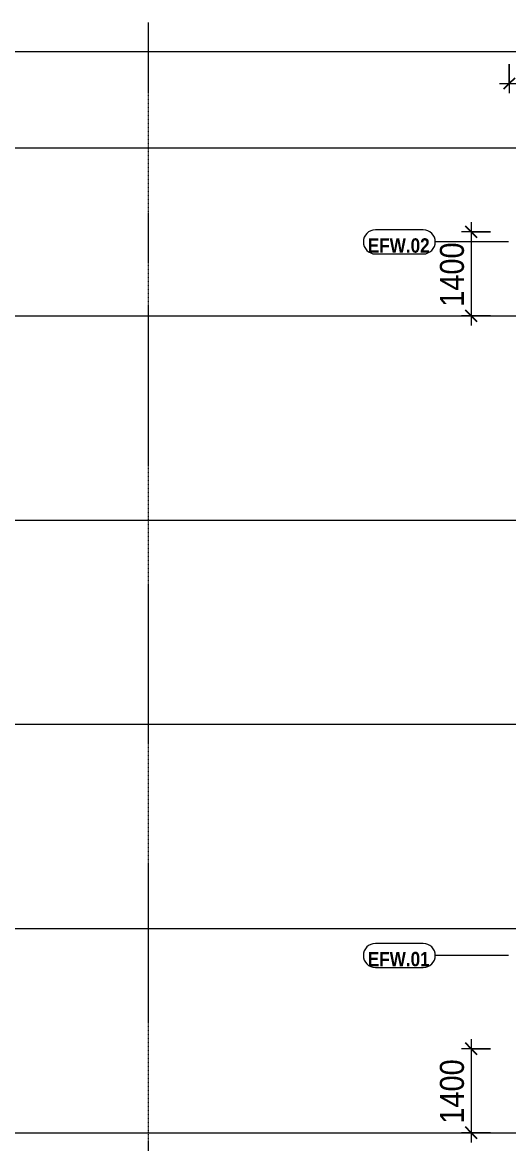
# Model space of a CAD drawing. Header units: millimetres. Extents: x 25061 to 259291, y -8723 to 35400.
# Drawn here: x 97853 to 105942, y 15620 to 34286 of the extents above; entities that cross this region are included whole.
import ezdxf

# ---------------------------------------------------------------- set-up
doc = ezdxf.new("R2010")
doc.units = ezdxf.units.MM
doc.linetypes.add('Centre', pattern=[31.75, 6.35, -4.7625, 15.875, -4.7625])
doc.linetypes.add('Grid Line', pattern=[22.225, 12.7, -3.175, 3.175, -3.175])
for name, color, linetype, lineweight in [('A-ANNO-DIMS', 211, 'Continuous', 9), ('A-ANNO-DIMS-160', 211, 'Continuous', 9), ('A-FLOR-LEVL-2', 51, 'Centre', 9), ('A-WALL-IDEN', 211, 'Continuous', 9), ('S-GRID-1', 1, 'Grid Line', 9)]:
    doc.layers.add(name, color=color, linetype=linetype, lineweight=lineweight)
doc.styles.add('Arial_B', font='arialbd.ttf', dxfattribs={"width": 0.85, "height": 240})
doc.styles.add('UTM Avo', font='', dxfattribs={"width": 0.9, "height": 400})
doc.styles.get('UTM Avo').set_extended_font_data('UTM Avo')
doc.dimstyles.new('1_Dim_chi_tiet_2_5', dxfattribs={"dimscale": 304.8, "dimtxt": 399.720379, "dimasz": 0.629921, "dimexe": 0.524934, "dimexo": 0.0625, "dimgap": 0.052493, "dimtad": 1, "dimdec": 0, "dimrnd": 5, "dimzin": 0, "dimdsep": 46, "dimtxsty": 'UTM Avo', "dimblk1": 'OBLIQUE', "dimblk2": 'OBLIQUE', "dimsah": 1, "dimcen": 0.09, "dimdle": 0.524934, "dimazin": 0, "dimtfac": 1, "dimtdec": 4, "dimtix": 1, "dimtmove": 0, "dimatfit": 3, "dimfxl": 1.049869, "dimfxlon": 1, "dimtvp": 1, "dimtolj": 1, "dimtzin": 0, "dimarcsym": 2})

# ---------------------------------------------------------------- blocks, each defined once
blk = doc.blocks.new('DIMBLOCK46-TKCS_MẶT CẮT 1')
at = {"layer": 'A-ANNO-DIMS-160'}
for p, q in [((105953, 33590), (105953, 33110)), ((105953, 33270), (105953, 33590)), ((114153, 33590), (114153, 33110)), ((114153, 33270), (114153, 33590)), ((105793, 33270), (114153, 33270))]:
    blk.add_line(p, q, dxfattribs=at)
at = {"layer": 'A-ANNO-DIMS-160', "lineweight": 25}
for p, q in [((105953, 33270), (105857, 33174)), ((105953, 33270), (106049, 33366)), ((114153, 33270), (114057, 33174)), ((114153, 33270), (114249, 33366))]:
    blk.add_line(p, q, dxfattribs=at)
at = {"layer": 'A-ANNO-DIMS-160', "color": 0, "insert": (109505, 33790), "char_height": 400, "width": 1314.64, "attachment_point": 1, "line_spacing_factor": 1.110334, "style": 'UTM Avo'}
blk.add_mtext('8200', dxfattribs=at)
blk = doc.blocks.new('_Oblique')
at = {"color": 0, "linetype": 'ByBlock', "lineweight": -2}
blk.add_line((-0.5, -0.5), (0.5, 0.5), dxfattribs=at)
blk = doc.blocks.new('DIMBLOCK61-TKCS_MẶT CẮT 1')
at = {"layer": 'A-ANNO-DIMS-160'}
for p, q in [((105319, 17360), (105319, 15640)), ((105639, 17200), (105159, 17200)), ((105319, 17200), (105639, 17200)), ((105639, 15800), (105159, 15800)), ((105319, 15800), (105639, 15800))]:
    blk.add_line(p, q, dxfattribs=at)
at = {"layer": 'A-ANNO-DIMS-160', "lineweight": 25}
for p, q in [((105319, 17200), (105223, 17296)), ((105319, 17200), (105415, 17104)), ((105319, 15800), (105223, 15896)), ((105319, 15800), (105415, 15704))]:
    blk.add_line(p, q, dxfattribs=at)
at = {"layer": 'A-ANNO-DIMS-160', "color": 0, "insert": (104799, 15952), "char_height": 400, "width": 1314.64, "attachment_point": 1, "rotation": 90, "line_spacing_factor": 1.110334, "style": 'UTM Avo'}
blk.add_mtext('1400', dxfattribs=at)
blk = doc.blocks.new('DIMBLOCK62-TKCS_MẶT CẮT 1')
at = {"layer": 'A-ANNO-DIMS-160'}
for p, q in [((105639, 30800), (105159, 30800)), ((105319, 30960), (105319, 29240)), ((105319, 30800), (105639, 30800)), ((105639, 29400), (105159, 29400)), ((105319, 29400), (105639, 29400))]:
    blk.add_line(p, q, dxfattribs=at)
at = {"layer": 'A-ANNO-DIMS-160', "lineweight": 25}
for p, q in [((105319, 30800), (105223, 30896)), ((105319, 30800), (105415, 30704)), ((105319, 29400), (105223, 29496)), ((105319, 29400), (105415, 29304))]:
    blk.add_line(p, q, dxfattribs=at)
at = {"layer": 'A-ANNO-DIMS-160', "color": 0, "insert": (104799, 29552), "char_height": 400, "width": 1314.64, "attachment_point": 1, "rotation": 90, "line_spacing_factor": 1.110334, "style": 'UTM Avo'}
blk.add_mtext('1400', dxfattribs=at)
blk = doc.blocks.new('CTL_WALL TAG NO MARK - 10-2062273-TKCS_MẶT CẮT 1')
at = {"layer": 'A-WALL-IDEN'}
for p, q in [((32371, 30015), (31574, 30015)), ((31574, 29615), (32371, 29615))]:
    blk.add_line(p, q, dxfattribs=at)
for centre, start, end in [((31574, 29815), 90, 270), ((32371, 29815), 270, 90)]:
    blk.add_arc(centre, 200, start, end, dxfattribs=at)

msp = doc.modelspace()

# ---------------------------------------------------------------- linework, layer by layer
at = {"layer": 'A-FLOR-LEVL-2'}
for p, q in [((25061.1, 33800), (134152.6, 33800)), ((25061.1, 32200), (134152.6, 32200)), ((25061.1, 29400), (134152.6, 29400)), ((25061.1, 26000), (134152.6, 26000)), ((25061.1, 22600), (134152.6, 22600)), ((25061.1, 19200), (134152.6, 19200)), ((25061.1, 15800), (134152.6, 15800))]:
    msp.add_line(p, q, dxfattribs=at)
at = {"layer": 'A-WALL-IDEN'}
for p, q in [((105940.4, 30631.8), (104722.4, 30631.8)), ((105940.2, 18751.9), (104722.4, 18751.9))]:
    msp.add_line(p, q, dxfattribs=at)
at = {"layer": 'S-GRID-1'}
for p, q in [((99952.6, 30285.9), (99952.6, 34285.9)), ((99952.6, -3283.1), (99952.6, 30285.9))]:
    msp.add_line(p, q, dxfattribs=at)

# ---------------------------------------------------------------- block references
at = {"layer": 'A-WALL-IDEN'}
for p in [(72151.1, 816.7), (72151.1, -11063.2)]:
    msp.add_blockref('CTL_WALL TAG NO MARK - 10-2062273-TKCS_MẶT CẮT 1', p, dxfattribs=at)

# ---------------------------------------------------------------- texts
at = {"layer": 'A-WALL-IDEN', "char_height": 240, "width": 1062.16, "attachment_point": 5, "line_spacing_factor": 0.936439, "style": 'Arial_B'}
for s, insert in [('\\pt6.7992,13.6008,20.4,27.1992,34.0008,40.8,47.5992,54.4008,61.2,67.9992,74.8008,81.6,88.3992,95.2008,102,108.7992,115.6008,122.4,129.1992,136.0008,142.8,149.5992,156.4008,163.2,169.9992,176.8008,183.6,190.3992,197.2008,204,210.7992,217.6008;EFW.02', (104113.7, 30569.9)), ('\\pt6.7992,13.6008,20.4,27.1992,34.0008,40.8,47.5992,54.4008,61.2,67.9992,74.8008,81.6,88.3992,95.2008,102,108.7992,115.6008,122.4,129.1992,136.0008,142.8,149.5992,156.4008,163.2,169.9992,176.8008,183.6,190.3992,197.2008,204,210.7992,217.6008;EFW.01', (104113.7, 18690))]:
    msp.add_mtext(s, dxfattribs=dict(at, insert=insert))

# ---------------------------------------------------------------- dimensions: what is measured, and where the dimension line sits
at = {"layer": 'A-ANNO-DIMS'}
dim = msp.add_linear_dim(base=(114152.6, 33270.3), p1=(105952.6, 33590.3), p2=(114152.6, 33590.3), dimstyle='1_Dim_chi_tiet_2_5', override={"dimpost": '<>', "dimfxl": 8200}, dxfattribs=at)
dim.commit()
dim.dimension.update_dxf_attribs({"geometry": 'DIMBLOCK46-TKCS_MẶT CẮT 1', "text_midpoint": (110052.6, 33493.3)})
for base, p1, p2, picture, middle in [((105319.1, 29400), (105639.1, 30800), (105639.1, 29400), 'DIMBLOCK62-TKCS_MẶT CẮT 1', (105096.1, 30100)), ((105319.1, 15800), (105639.1, 17200), (105639.1, 15800), 'DIMBLOCK61-TKCS_MẶT CẮT 1', (105096.1, 16500))]:
    dim = msp.add_linear_dim(base=base, p1=p1, p2=p2, angle=90, dimstyle='1_Dim_chi_tiet_2_5', override={"dimpost": '<>', "dimfxl": 1400}, dxfattribs=at)
    dim.commit()
    dim.dimension.update_dxf_attribs({"geometry": picture, "text_midpoint": middle})

doc.saveas('drawing.dxf')
